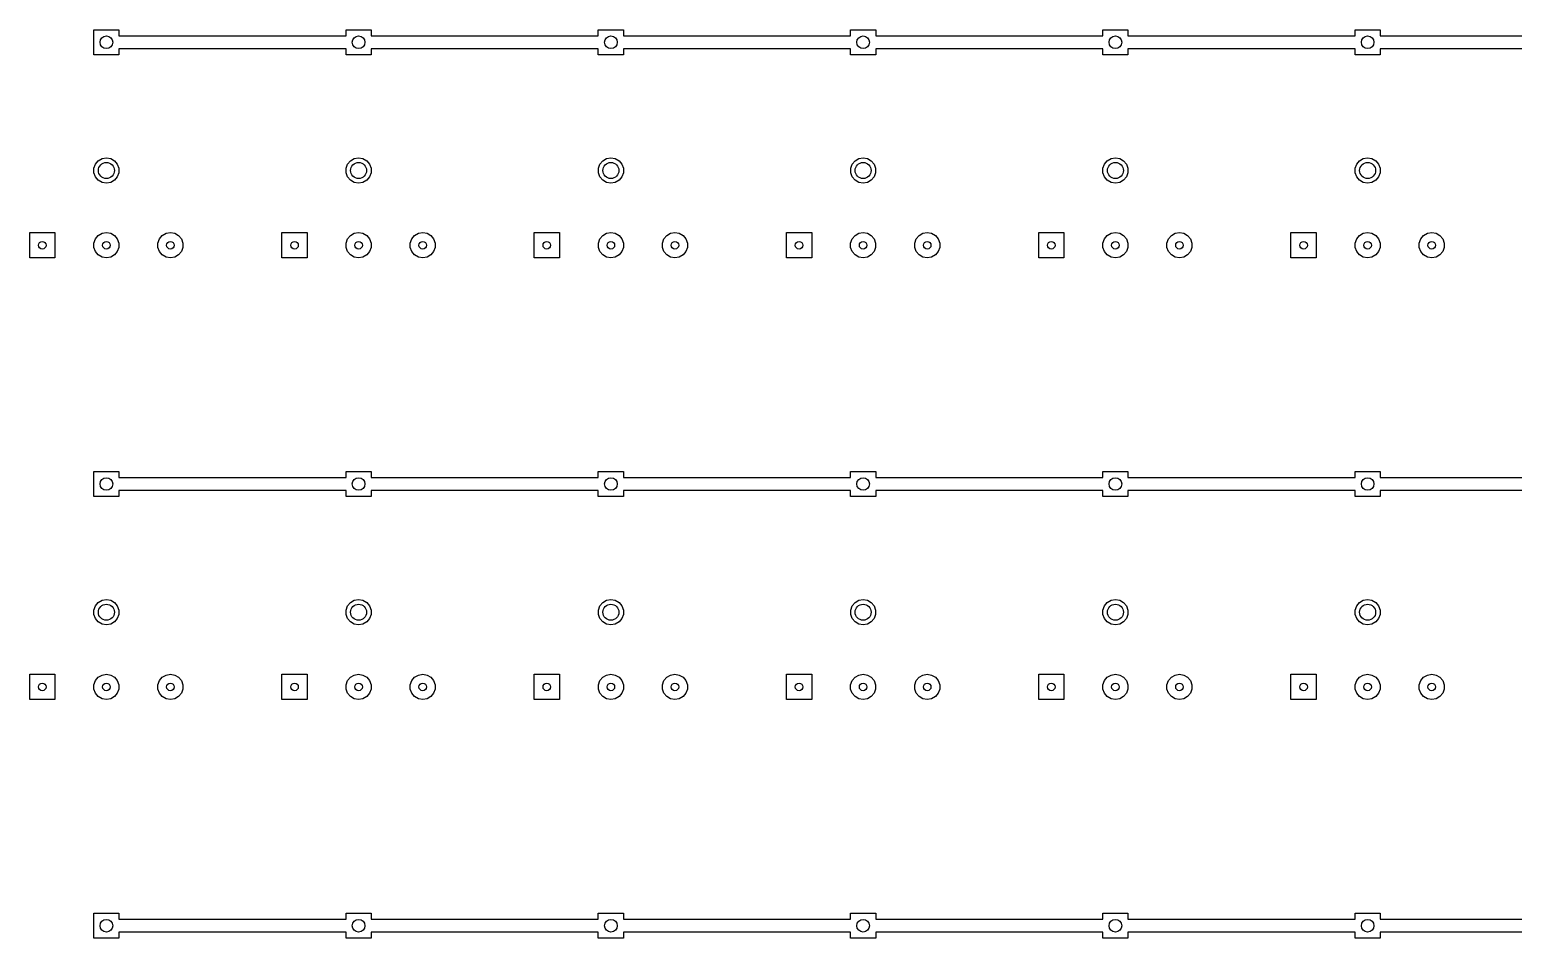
# Model space of a CAD drawing. Extents: x 183 to 424, y -367 to -69.
# Drawn here: x 183.4 to 301, y -210.9 to -138.9 of the extents above; entities that cross this region are included whole.
import ezdxf

# ---------------------------------------------------------------- set-up
doc = ezdxf.new("R2010")
doc.units = 0
doc.header["$MEASUREMENT"] = 0
doc.layers.add('BLACK', color=7, linetype='CONTINUOUS')

msp = doc.modelspace()

# ---------------------------------------------------------------- linework, layer by layer
at = {"layer": 'Black'}
for p, q in [((188.501, -140.919), (188.501, -138.921)), ((188.501, -138.921), (190.499, -138.921)), ((190.499, -138.921), (190.499, -139.412)), ((190.499, -139.412), (208.501, -139.412)), ((208.501, -139.412), (208.501, -138.921)), ((208.501, -138.921), (210.499, -138.921)), ((210.499, -138.921), (210.499, -139.412)), ((210.499, -139.412), (228.501, -139.412)), ((228.501, -139.412), (228.501, -138.921)), ((228.501, -138.921), (230.499, -138.921)), ((230.499, -138.921), (230.499, -139.412)), ((230.499, -139.412), (248.501, -139.412)), ((248.501, -139.412), (248.501, -138.921)), ((248.501, -138.921), (250.499, -138.921)), ((250.499, -138.921), (250.499, -139.412)), ((250.499, -139.412), (268.501, -139.412)), ((268.501, -139.412), (268.501, -138.921)), ((268.501, -138.921), (270.499, -138.921)), ((270.499, -138.921), (270.499, -139.412)), ((270.499, -139.412), (288.501, -139.412)), ((288.501, -139.412), (288.501, -138.921)), ((288.501, -138.921), (290.499, -138.921)), ((290.499, -138.921), (290.499, -139.412)), ((290.499, -139.412), (308.501, -139.412)), ((190.499, -140.919), (188.501, -140.919)), ((208.501, -140.428), (190.499, -140.428)), ((190.499, -140.428), (190.499, -140.919)), ((208.501, -140.919), (208.501, -140.428)), ((210.499, -140.919), (208.501, -140.919)), ((228.501, -140.428), (210.499, -140.428)), ((210.499, -140.428), (210.499, -140.919)), ((228.501, -140.919), (228.501, -140.428)), ((230.499, -140.919), (228.501, -140.919)), ((248.501, -140.428), (230.499, -140.428)), ((230.499, -140.428), (230.499, -140.919)), ((248.501, -140.919), (248.501, -140.428)), ((250.499, -140.919), (248.501, -140.919)), ((268.501, -140.428), (250.499, -140.428)), ((250.499, -140.428), (250.499, -140.919)), ((268.501, -140.919), (268.501, -140.428)), ((270.499, -140.919), (268.501, -140.919)), ((288.501, -140.428), (270.499, -140.428)), ((270.499, -140.428), (270.499, -140.919)), ((288.501, -140.919), (288.501, -140.428)), ((290.499, -140.919), (288.501, -140.919)), ((308.501, -140.428), (290.499, -140.428)), ((290.499, -140.428), (290.499, -140.919)), ((188.631, -149.578), (188.855, -149.311)), ((188.855, -149.311), (189.157, -149.137)), ((189.157, -149.137), (189.5, -149.077)), ((189.5, -149.077), (189.843, -149.137)), ((189.843, -149.137), (190.145, -149.311)), ((190.145, -149.311), (190.369, -149.578)), ((208.631, -149.578), (208.855, -149.311)), ((208.855, -149.311), (209.157, -149.137)), ((209.157, -149.137), (209.5, -149.077)), ((209.5, -149.077), (209.843, -149.137)), ((209.843, -149.137), (210.145, -149.311)), ((210.145, -149.311), (210.369, -149.578)), ((228.631, -149.578), (228.855, -149.311)), ((228.855, -149.311), (229.157, -149.137)), ((229.157, -149.137), (229.5, -149.077)), ((229.5, -149.077), (229.843, -149.137)), ((229.843, -149.137), (230.145, -149.311)), ((230.145, -149.311), (230.369, -149.578)), ((248.631, -149.578), (248.855, -149.311)), ((248.855, -149.311), (249.157, -149.137)), ((249.157, -149.137), (249.5, -149.077)), ((249.5, -149.077), (249.843, -149.137)), ((249.843, -149.137), (250.145, -149.311)), ((250.145, -149.311), (250.369, -149.578)), ((268.631, -149.578), (268.855, -149.311)), ((268.855, -149.311), (269.157, -149.137)), ((269.157, -149.137), (269.5, -149.077)), ((269.5, -149.077), (269.843, -149.137)), ((269.843, -149.137), (270.145, -149.311)), ((270.145, -149.311), (270.369, -149.578)), ((288.631, -149.578), (288.855, -149.311)), ((288.855, -149.311), (289.157, -149.137)), ((289.157, -149.137), (289.5, -149.077)), ((289.5, -149.077), (289.843, -149.137)), ((289.843, -149.137), (290.145, -149.311)), ((290.145, -149.311), (290.369, -149.578)), ((188.512, -149.906), (188.631, -149.578)), ((188.512, -150.254), (188.512, -149.906)), ((188.631, -150.582), (188.512, -150.254)), ((190.369, -149.578), (190.488, -149.906)), ((190.488, -150.254), (190.369, -150.582)), ((190.488, -149.906), (190.488, -150.254)), ((208.512, -149.906), (208.631, -149.578)), ((208.512, -150.254), (208.512, -149.906)), ((208.631, -150.582), (208.512, -150.254)), ((210.369, -149.578), (210.488, -149.906)), ((210.488, -150.254), (210.369, -150.582)), ((210.488, -149.906), (210.488, -150.254)), ((228.512, -149.906), (228.631, -149.578)), ((228.512, -150.254), (228.512, -149.906)), ((228.631, -150.582), (228.512, -150.254)), ((230.369, -149.578), (230.488, -149.906)), ((230.488, -150.254), (230.369, -150.582)), ((230.488, -149.906), (230.488, -150.254)), ((248.512, -149.906), (248.631, -149.578)), ((248.512, -150.254), (248.512, -149.906)), ((248.631, -150.582), (248.512, -150.254)), ((250.369, -149.578), (250.488, -149.906)), ((250.488, -150.254), (250.369, -150.582)), ((250.488, -149.906), (250.488, -150.254)), ((268.512, -149.906), (268.631, -149.578)), ((268.512, -150.254), (268.512, -149.906)), ((268.631, -150.582), (268.512, -150.254)), ((270.369, -149.578), (270.488, -149.906)), ((270.488, -150.254), (270.369, -150.582)), ((270.488, -149.906), (270.488, -150.254)), ((288.512, -149.906), (288.631, -149.578)), ((288.512, -150.254), (288.512, -149.906)), ((288.631, -150.582), (288.512, -150.254)), ((290.369, -149.578), (290.488, -149.906)), ((290.488, -150.254), (290.369, -150.582)), ((290.488, -149.906), (290.488, -150.254)), ((188.855, -150.849), (188.631, -150.582)), ((189.157, -151.023), (188.855, -150.849)), ((189.5, -151.083), (189.157, -151.023)), ((189.843, -151.023), (189.5, -151.083)), ((190.145, -150.849), (189.843, -151.023)), ((190.369, -150.582), (190.145, -150.849)), ((208.855, -150.849), (208.631, -150.582)), ((209.157, -151.023), (208.855, -150.849)), ((209.5, -151.083), (209.157, -151.023)), ((209.843, -151.023), (209.5, -151.083)), ((210.145, -150.849), (209.843, -151.023)), ((210.369, -150.582), (210.145, -150.849)), ((228.855, -150.849), (228.631, -150.582)), ((229.157, -151.023), (228.855, -150.849)), ((229.5, -151.083), (229.157, -151.023)), ((229.843, -151.023), (229.5, -151.083)), ((230.145, -150.849), (229.843, -151.023)), ((230.369, -150.582), (230.145, -150.849)), ((248.855, -150.849), (248.631, -150.582)), ((249.157, -151.023), (248.855, -150.849)), ((249.5, -151.083), (249.157, -151.023)), ((249.843, -151.023), (249.5, -151.083)), ((250.145, -150.849), (249.843, -151.023)), ((250.369, -150.582), (250.145, -150.849)), ((268.855, -150.849), (268.631, -150.582)), ((269.157, -151.023), (268.855, -150.849)), ((269.5, -151.083), (269.157, -151.023)), ((269.843, -151.023), (269.5, -151.083)), ((270.145, -150.849), (269.843, -151.023)), ((270.369, -150.582), (270.145, -150.849)), ((288.855, -150.849), (288.631, -150.582)), ((289.157, -151.023), (288.855, -150.849)), ((289.5, -151.083), (289.157, -151.023)), ((289.843, -151.023), (289.5, -151.083)), ((290.145, -150.849), (289.843, -151.023)), ((290.369, -150.582), (290.145, -150.849)), ((183.42, -157), (183.42, -155)), ((183.42, -155), (185.42, -155)), ((185.42, -155), (185.42, -157)), ((188.631, -155.498), (188.855, -155.231)), ((188.855, -155.231), (189.157, -155.057)), ((189.157, -155.057), (189.5, -154.996)), ((189.5, -154.996), (189.843, -155.057)), ((189.843, -155.057), (190.145, -155.231)), ((190.145, -155.231), (190.369, -155.498)), ((193.711, -155.498), (193.935, -155.231)), ((193.935, -155.231), (194.237, -155.057)), ((194.237, -155.057), (194.58, -154.996)), ((194.58, -154.996), (194.923, -155.057)), ((194.923, -155.057), (195.225, -155.231)), ((195.225, -155.231), (195.449, -155.498)), ((203.42, -157), (203.42, -155)), ((203.42, -155), (205.42, -155)), ((205.42, -155), (205.42, -157)), ((208.631, -155.498), (208.855, -155.231)), ((208.855, -155.231), (209.157, -155.057)), ((209.157, -155.057), (209.5, -154.996)), ((209.5, -154.996), (209.843, -155.057)), ((209.843, -155.057), (210.145, -155.231)), ((210.145, -155.231), (210.369, -155.498)), ((213.711, -155.498), (213.935, -155.231)), ((213.935, -155.231), (214.237, -155.057)), ((214.237, -155.057), (214.58, -154.996)), ((214.58, -154.996), (214.923, -155.057)), ((214.923, -155.057), (215.225, -155.231)), ((215.225, -155.231), (215.449, -155.498)), ((223.42, -157), (223.42, -155)), ((223.42, -155), (225.42, -155)), ((225.42, -155), (225.42, -157)), ((228.631, -155.498), (228.855, -155.231)), ((228.855, -155.231), (229.157, -155.057)), ((229.157, -155.057), (229.5, -154.996)), ((229.5, -154.996), (229.843, -155.057)), ((229.843, -155.057), (230.145, -155.231)), ((230.145, -155.231), (230.369, -155.498)), ((233.711, -155.498), (233.935, -155.231)), ((233.935, -155.231), (234.237, -155.057)), ((234.237, -155.057), (234.58, -154.996)), ((234.58, -154.996), (234.923, -155.057)), ((234.923, -155.057), (235.225, -155.231)), ((235.225, -155.231), (235.449, -155.498)), ((243.42, -157), (243.42, -155)), ((243.42, -155), (245.42, -155)), ((245.42, -155), (245.42, -157)), ((248.631, -155.498), (248.855, -155.231)), ((248.855, -155.231), (249.157, -155.057)), ((249.157, -155.057), (249.5, -154.996)), ((249.5, -154.996), (249.843, -155.057)), ((249.843, -155.057), (250.145, -155.231)), ((250.145, -155.231), (250.369, -155.498)), ((253.711, -155.498), (253.935, -155.231)), ((253.935, -155.231), (254.237, -155.057)), ((254.237, -155.057), (254.58, -154.996)), ((254.58, -154.996), (254.923, -155.057)), ((254.923, -155.057), (255.225, -155.231)), ((255.225, -155.231), (255.449, -155.498)), ((263.42, -157), (263.42, -155)), ((263.42, -155), (265.42, -155)), ((265.42, -155), (265.42, -157)), ((268.631, -155.498), (268.855, -155.231)), ((268.855, -155.231), (269.157, -155.057)), ((269.157, -155.057), (269.5, -154.996)), ((269.5, -154.996), (269.843, -155.057)), ((269.843, -155.057), (270.145, -155.231)), ((270.145, -155.231), (270.369, -155.498)), ((273.711, -155.498), (273.935, -155.231)), ((273.935, -155.231), (274.237, -155.057)), ((274.237, -155.057), (274.58, -154.996)), ((274.58, -154.996), (274.923, -155.057)), ((274.923, -155.057), (275.225, -155.231)), ((275.225, -155.231), (275.449, -155.498)), ((283.42, -157), (283.42, -155)), ((283.42, -155), (285.42, -155)), ((285.42, -155), (285.42, -157)), ((288.631, -155.498), (288.855, -155.231)), ((288.855, -155.231), (289.157, -155.057)), ((289.157, -155.057), (289.5, -154.996)), ((289.5, -154.996), (289.843, -155.057)), ((289.843, -155.057), (290.145, -155.231)), ((290.145, -155.231), (290.369, -155.498)), ((293.711, -155.498), (293.935, -155.231)), ((293.935, -155.231), (294.237, -155.057)), ((294.237, -155.057), (294.58, -154.996)), ((294.58, -154.996), (294.923, -155.057)), ((294.923, -155.057), (295.225, -155.231)), ((295.225, -155.231), (295.449, -155.498)), ((188.511, -155.826), (188.631, -155.498)), ((188.511, -156.174), (188.511, -155.826)), ((188.631, -156.502), (188.511, -156.174)), ((190.369, -155.498), (190.489, -155.826)), ((190.489, -156.174), (190.369, -156.502)), ((190.489, -155.826), (190.489, -156.174)), ((193.591, -155.826), (193.711, -155.498)), ((193.591, -156.174), (193.591, -155.826)), ((193.711, -156.502), (193.591, -156.174)), ((195.449, -155.498), (195.569, -155.826)), ((195.569, -156.174), (195.449, -156.502)), ((195.569, -155.826), (195.569, -156.174)), ((208.511, -155.826), (208.631, -155.498)), ((208.511, -156.174), (208.511, -155.826)), ((208.631, -156.502), (208.511, -156.174)), ((210.369, -155.498), (210.489, -155.826)), ((210.489, -156.174), (210.369, -156.502)), ((210.489, -155.826), (210.489, -156.174)), ((213.591, -155.826), (213.711, -155.498)), ((213.591, -156.174), (213.591, -155.826)), ((213.711, -156.502), (213.591, -156.174)), ((215.449, -155.498), (215.569, -155.826)), ((215.569, -156.174), (215.449, -156.502)), ((215.569, -155.826), (215.569, -156.174)), ((228.511, -155.826), (228.631, -155.498)), ((228.511, -156.174), (228.511, -155.826)), ((228.631, -156.502), (228.511, -156.174)), ((230.369, -155.498), (230.489, -155.826)), ((230.489, -156.174), (230.369, -156.502)), ((230.489, -155.826), (230.489, -156.174)), ((233.591, -155.826), (233.711, -155.498)), ((233.591, -156.174), (233.591, -155.826)), ((233.711, -156.502), (233.591, -156.174)), ((235.449, -155.498), (235.569, -155.826)), ((235.569, -156.174), (235.449, -156.502)), ((235.569, -155.826), (235.569, -156.174)), ((248.511, -155.826), (248.631, -155.498)), ((248.511, -156.174), (248.511, -155.826)), ((248.631, -156.502), (248.511, -156.174)), ((250.369, -155.498), (250.489, -155.826)), ((250.489, -156.174), (250.369, -156.502)), ((250.489, -155.826), (250.489, -156.174)), ((253.591, -155.826), (253.711, -155.498)), ((253.591, -156.174), (253.591, -155.826)), ((253.711, -156.502), (253.591, -156.174)), ((255.449, -155.498), (255.569, -155.826)), ((255.569, -156.174), (255.449, -156.502)), ((255.569, -155.826), (255.569, -156.174)), ((268.511, -155.826), (268.631, -155.498)), ((268.511, -156.174), (268.511, -155.826)), ((268.631, -156.502), (268.511, -156.174)), ((270.369, -155.498), (270.489, -155.826)), ((270.489, -156.174), (270.369, -156.502)), ((270.489, -155.826), (270.489, -156.174)), ((273.591, -155.826), (273.711, -155.498)), ((273.591, -156.174), (273.591, -155.826)), ((273.711, -156.502), (273.591, -156.174)), ((275.449, -155.498), (275.569, -155.826)), ((275.569, -156.174), (275.449, -156.502)), ((275.569, -155.826), (275.569, -156.174)), ((288.511, -155.826), (288.631, -155.498)), ((288.511, -156.174), (288.511, -155.826)), ((288.631, -156.502), (288.511, -156.174)), ((290.369, -155.498), (290.489, -155.826)), ((290.489, -156.174), (290.369, -156.502)), ((290.489, -155.826), (290.489, -156.174)), ((293.591, -155.826), (293.711, -155.498)), ((293.591, -156.174), (293.591, -155.826)), ((293.711, -156.502), (293.591, -156.174)), ((295.449, -155.498), (295.569, -155.826)), ((295.569, -156.174), (295.449, -156.502)), ((295.569, -155.826), (295.569, -156.174)), ((185.42, -157), (183.42, -157)), ((188.855, -156.769), (188.631, -156.502)), ((189.157, -156.943), (188.855, -156.769)), ((189.5, -157.004), (189.157, -156.943)), ((189.843, -156.943), (189.5, -157.004)), ((190.145, -156.769), (189.843, -156.943)), ((190.369, -156.502), (190.145, -156.769)), ((193.935, -156.769), (193.711, -156.502)), ((194.237, -156.943), (193.935, -156.769)), ((194.58, -157.004), (194.237, -156.943)), ((194.923, -156.943), (194.58, -157.004)), ((195.225, -156.769), (194.923, -156.943)), ((195.449, -156.502), (195.225, -156.769)), ((205.42, -157), (203.42, -157)), ((208.855, -156.769), (208.631, -156.502)), ((209.157, -156.943), (208.855, -156.769)), ((209.5, -157.004), (209.157, -156.943)), ((209.843, -156.943), (209.5, -157.004)), ((210.145, -156.769), (209.843, -156.943)), ((210.369, -156.502), (210.145, -156.769)), ((213.935, -156.769), (213.711, -156.502)), ((214.237, -156.943), (213.935, -156.769)), ((214.58, -157.004), (214.237, -156.943)), ((214.923, -156.943), (214.58, -157.004)), ((215.225, -156.769), (214.923, -156.943)), ((215.449, -156.502), (215.225, -156.769)), ((225.42, -157), (223.42, -157)), ((228.855, -156.769), (228.631, -156.502)), ((229.157, -156.943), (228.855, -156.769)), ((229.5, -157.004), (229.157, -156.943)), ((229.843, -156.943), (229.5, -157.004)), ((230.145, -156.769), (229.843, -156.943)), ((230.369, -156.502), (230.145, -156.769)), ((233.935, -156.769), (233.711, -156.502)), ((234.237, -156.943), (233.935, -156.769)), ((234.58, -157.004), (234.237, -156.943)), ((234.923, -156.943), (234.58, -157.004)), ((235.225, -156.769), (234.923, -156.943)), ((235.449, -156.502), (235.225, -156.769)), ((245.42, -157), (243.42, -157)), ((248.855, -156.769), (248.631, -156.502)), ((249.157, -156.943), (248.855, -156.769)), ((249.5, -157.004), (249.157, -156.943)), ((249.843, -156.943), (249.5, -157.004)), ((250.145, -156.769), (249.843, -156.943)), ((250.369, -156.502), (250.145, -156.769)), ((253.935, -156.769), (253.711, -156.502)), ((254.237, -156.943), (253.935, -156.769)), ((254.58, -157.004), (254.237, -156.943)), ((254.923, -156.943), (254.58, -157.004)), ((255.225, -156.769), (254.923, -156.943)), ((255.449, -156.502), (255.225, -156.769)), ((265.42, -157), (263.42, -157)), ((268.855, -156.769), (268.631, -156.502)), ((269.157, -156.943), (268.855, -156.769)), ((269.5, -157.004), (269.157, -156.943)), ((269.843, -156.943), (269.5, -157.004)), ((270.145, -156.769), (269.843, -156.943)), ((270.369, -156.502), (270.145, -156.769)), ((273.935, -156.769), (273.711, -156.502)), ((274.237, -156.943), (273.935, -156.769)), ((274.58, -157.004), (274.237, -156.943)), ((274.923, -156.943), (274.58, -157.004)), ((275.225, -156.769), (274.923, -156.943)), ((275.449, -156.502), (275.225, -156.769)), ((285.42, -157), (283.42, -157)), ((288.855, -156.769), (288.631, -156.502)), ((289.157, -156.943), (288.855, -156.769)), ((289.5, -157.004), (289.157, -156.943)), ((289.843, -156.943), (289.5, -157.004)), ((290.145, -156.769), (289.843, -156.943)), ((290.369, -156.502), (290.145, -156.769)), ((293.935, -156.769), (293.711, -156.502)), ((294.237, -156.943), (293.935, -156.769)), ((294.58, -157.004), (294.237, -156.943)), ((294.923, -156.943), (294.58, -157.004)), ((295.225, -156.769), (294.923, -156.943)), ((295.449, -156.502), (295.225, -156.769)), ((188.501, -175.919), (188.501, -173.921)), ((188.501, -173.921), (190.499, -173.921)), ((190.499, -173.921), (190.499, -174.412)), ((208.501, -174.412), (208.501, -173.921)), ((208.501, -173.921), (210.499, -173.921)), ((210.499, -173.921), (210.499, -174.412)), ((228.501, -174.412), (228.501, -173.921)), ((228.501, -173.921), (230.499, -173.921)), ((230.499, -173.921), (230.499, -174.412)), ((248.501, -174.412), (248.501, -173.921)), ((248.501, -173.921), (250.499, -173.921)), ((250.499, -173.921), (250.499, -174.412)), ((268.501, -174.412), (268.501, -173.921)), ((268.501, -173.921), (270.499, -173.921)), ((270.499, -173.921), (270.499, -174.412)), ((288.501, -174.412), (288.501, -173.921)), ((288.501, -173.921), (290.499, -173.921)), ((290.499, -173.921), (290.499, -174.412)), ((190.499, -174.412), (208.501, -174.412)), ((210.499, -174.412), (228.501, -174.412)), ((230.499, -174.412), (248.501, -174.412)), ((250.499, -174.412), (268.501, -174.412)), ((270.499, -174.412), (288.501, -174.412)), ((290.499, -174.412), (308.501, -174.412)), ((190.499, -175.919), (188.501, -175.919)), ((208.501, -175.428), (190.499, -175.428)), ((190.499, -175.428), (190.499, -175.919)), ((208.501, -175.919), (208.501, -175.428)), ((210.499, -175.919), (208.501, -175.919)), ((228.501, -175.428), (210.499, -175.428)), ((210.499, -175.428), (210.499, -175.919)), ((228.501, -175.919), (228.501, -175.428)), ((230.499, -175.919), (228.501, -175.919)), ((248.501, -175.428), (230.499, -175.428)), ((230.499, -175.428), (230.499, -175.919)), ((248.501, -175.919), (248.501, -175.428)), ((250.499, -175.919), (248.501, -175.919)), ((268.501, -175.428), (250.499, -175.428)), ((250.499, -175.428), (250.499, -175.919)), ((268.501, -175.919), (268.501, -175.428)), ((270.499, -175.919), (268.501, -175.919)), ((288.501, -175.428), (270.499, -175.428)), ((270.499, -175.428), (270.499, -175.919)), ((288.501, -175.919), (288.501, -175.428)), ((290.499, -175.919), (288.501, -175.919)), ((308.501, -175.428), (290.499, -175.428)), ((290.499, -175.428), (290.499, -175.919)), ((188.512, -184.906), (188.631, -184.578)), ((188.631, -184.578), (188.855, -184.311)), ((188.855, -184.311), (189.157, -184.137)), ((189.157, -184.137), (189.5, -184.077)), ((189.5, -184.077), (189.843, -184.137)), ((189.843, -184.137), (190.145, -184.311)), ((190.145, -184.311), (190.369, -184.578)), ((190.369, -184.578), (190.488, -184.906)), ((208.512, -184.906), (208.631, -184.578)), ((208.631, -184.578), (208.855, -184.311)), ((208.855, -184.311), (209.157, -184.137)), ((209.157, -184.137), (209.5, -184.077)), ((209.5, -184.077), (209.843, -184.137)), ((209.843, -184.137), (210.145, -184.311)), ((210.145, -184.311), (210.369, -184.578)), ((210.369, -184.578), (210.488, -184.906)), ((228.512, -184.906), (228.631, -184.578)), ((228.631, -184.578), (228.855, -184.311)), ((228.855, -184.311), (229.157, -184.137)), ((229.157, -184.137), (229.5, -184.077)), ((229.5, -184.077), (229.843, -184.137)), ((229.843, -184.137), (230.145, -184.311)), ((230.145, -184.311), (230.369, -184.578)), ((230.369, -184.578), (230.488, -184.906)), ((248.512, -184.906), (248.631, -184.578)), ((248.631, -184.578), (248.855, -184.311)), ((248.855, -184.311), (249.157, -184.137)), ((249.157, -184.137), (249.5, -184.077)), ((249.5, -184.077), (249.843, -184.137)), ((249.843, -184.137), (250.145, -184.311)), ((250.145, -184.311), (250.369, -184.578)), ((250.369, -184.578), (250.488, -184.906)), ((268.512, -184.906), (268.631, -184.578)), ((268.631, -184.578), (268.855, -184.311)), ((268.855, -184.311), (269.157, -184.137)), ((269.157, -184.137), (269.5, -184.077)), ((269.5, -184.077), (269.843, -184.137)), ((269.843, -184.137), (270.145, -184.311)), ((270.145, -184.311), (270.369, -184.578)), ((270.369, -184.578), (270.488, -184.906)), ((288.512, -184.906), (288.631, -184.578)), ((288.631, -184.578), (288.855, -184.311)), ((288.855, -184.311), (289.157, -184.137)), ((289.157, -184.137), (289.5, -184.077)), ((289.5, -184.077), (289.843, -184.137)), ((289.843, -184.137), (290.145, -184.311)), ((290.145, -184.311), (290.369, -184.578)), ((290.369, -184.578), (290.488, -184.906)), ((188.512, -185.254), (188.512, -184.906)), ((188.631, -185.582), (188.512, -185.254)), ((188.855, -185.849), (188.631, -185.582)), ((189.157, -186.023), (188.855, -185.849)), ((190.145, -185.849), (189.843, -186.023)), ((190.369, -185.582), (190.145, -185.849)), ((190.488, -185.254), (190.369, -185.582)), ((190.488, -184.906), (190.488, -185.254)), ((208.512, -185.254), (208.512, -184.906)), ((208.631, -185.582), (208.512, -185.254)), ((208.855, -185.849), (208.631, -185.582)), ((209.157, -186.023), (208.855, -185.849)), ((210.145, -185.849), (209.843, -186.023)), ((210.369, -185.582), (210.145, -185.849)), ((210.488, -185.254), (210.369, -185.582)), ((210.488, -184.906), (210.488, -185.254)), ((228.512, -185.254), (228.512, -184.906)), ((228.631, -185.582), (228.512, -185.254)), ((228.855, -185.849), (228.631, -185.582)), ((229.157, -186.023), (228.855, -185.849)), ((230.145, -185.849), (229.843, -186.023)), ((230.369, -185.582), (230.145, -185.849)), ((230.488, -185.254), (230.369, -185.582)), ((230.488, -184.906), (230.488, -185.254)), ((248.512, -185.254), (248.512, -184.906)), ((248.631, -185.582), (248.512, -185.254)), ((248.855, -185.849), (248.631, -185.582)), ((249.157, -186.023), (248.855, -185.849)), ((250.145, -185.849), (249.843, -186.023)), ((250.369, -185.582), (250.145, -185.849)), ((250.488, -185.254), (250.369, -185.582)), ((250.488, -184.906), (250.488, -185.254)), ((268.512, -185.254), (268.512, -184.906)), ((268.631, -185.582), (268.512, -185.254)), ((268.855, -185.849), (268.631, -185.582)), ((269.157, -186.023), (268.855, -185.849)), ((270.145, -185.849), (269.843, -186.023)), ((270.369, -185.582), (270.145, -185.849)), ((270.488, -185.254), (270.369, -185.582)), ((270.488, -184.906), (270.488, -185.254)), ((288.512, -185.254), (288.512, -184.906)), ((288.631, -185.582), (288.512, -185.254)), ((288.855, -185.849), (288.631, -185.582)), ((289.157, -186.023), (288.855, -185.849)), ((290.145, -185.849), (289.843, -186.023)), ((290.369, -185.582), (290.145, -185.849)), ((290.488, -185.254), (290.369, -185.582)), ((290.488, -184.906), (290.488, -185.254)), ((189.5, -186.083), (189.157, -186.023)), ((189.843, -186.023), (189.5, -186.083)), ((209.5, -186.083), (209.157, -186.023)), ((209.843, -186.023), (209.5, -186.083)), ((229.5, -186.083), (229.157, -186.023)), ((229.843, -186.023), (229.5, -186.083)), ((249.5, -186.083), (249.157, -186.023)), ((249.843, -186.023), (249.5, -186.083)), ((269.5, -186.083), (269.157, -186.023)), ((269.843, -186.023), (269.5, -186.083)), ((289.5, -186.083), (289.157, -186.023)), ((289.843, -186.023), (289.5, -186.083)), ((183.42, -192), (183.42, -190)), ((183.42, -190), (185.42, -190)), ((185.42, -190), (185.42, -192)), ((188.511, -190.826), (188.631, -190.498)), ((188.631, -190.498), (188.855, -190.231)), ((188.855, -190.231), (189.157, -190.057)), ((189.157, -190.057), (189.5, -189.996)), ((189.5, -189.996), (189.843, -190.057)), ((189.843, -190.057), (190.145, -190.231)), ((190.145, -190.231), (190.369, -190.498)), ((190.369, -190.498), (190.489, -190.826)), ((193.591, -190.826), (193.711, -190.498)), ((193.711, -190.498), (193.935, -190.231)), ((193.935, -190.231), (194.237, -190.057)), ((194.237, -190.057), (194.58, -189.996)), ((194.58, -189.996), (194.923, -190.057)), ((194.923, -190.057), (195.225, -190.231)), ((195.225, -190.231), (195.449, -190.498)), ((195.449, -190.498), (195.569, -190.826)), ((203.42, -192), (203.42, -190)), ((203.42, -190), (205.42, -190)), ((205.42, -190), (205.42, -192)), ((208.511, -190.826), (208.631, -190.498)), ((208.631, -190.498), (208.855, -190.231)), ((208.855, -190.231), (209.157, -190.057)), ((209.157, -190.057), (209.5, -189.996)), ((209.5, -189.996), (209.843, -190.057)), ((209.843, -190.057), (210.145, -190.231)), ((210.145, -190.231), (210.369, -190.498)), ((210.369, -190.498), (210.489, -190.826)), ((213.591, -190.826), (213.711, -190.498)), ((213.711, -190.498), (213.935, -190.231)), ((213.935, -190.231), (214.237, -190.057)), ((214.237, -190.057), (214.58, -189.996)), ((214.58, -189.996), (214.923, -190.057)), ((214.923, -190.057), (215.225, -190.231)), ((215.225, -190.231), (215.449, -190.498)), ((215.449, -190.498), (215.569, -190.826)), ((223.42, -192), (223.42, -190)), ((223.42, -190), (225.42, -190)), ((225.42, -190), (225.42, -192)), ((228.511, -190.826), (228.631, -190.498)), ((228.631, -190.498), (228.855, -190.231)), ((228.855, -190.231), (229.157, -190.057)), ((229.157, -190.057), (229.5, -189.996)), ((229.5, -189.996), (229.843, -190.057)), ((229.843, -190.057), (230.145, -190.231)), ((230.145, -190.231), (230.369, -190.498)), ((230.369, -190.498), (230.489, -190.826)), ((233.591, -190.826), (233.711, -190.498)), ((233.711, -190.498), (233.935, -190.231)), ((233.935, -190.231), (234.237, -190.057)), ((234.237, -190.057), (234.58, -189.996)), ((234.58, -189.996), (234.923, -190.057)), ((234.923, -190.057), (235.225, -190.231)), ((235.225, -190.231), (235.449, -190.498)), ((235.449, -190.498), (235.569, -190.826)), ((243.42, -192), (243.42, -190)), ((243.42, -190), (245.42, -190)), ((245.42, -190), (245.42, -192)), ((248.511, -190.826), (248.631, -190.498)), ((248.631, -190.498), (248.855, -190.231)), ((248.855, -190.231), (249.157, -190.057)), ((249.157, -190.057), (249.5, -189.996)), ((249.5, -189.996), (249.843, -190.057)), ((249.843, -190.057), (250.145, -190.231)), ((250.145, -190.231), (250.369, -190.498)), ((250.369, -190.498), (250.489, -190.826)), ((253.591, -190.826), (253.711, -190.498)), ((253.711, -190.498), (253.935, -190.231)), ((253.935, -190.231), (254.237, -190.057)), ((254.237, -190.057), (254.58, -189.996)), ((254.58, -189.996), (254.923, -190.057)), ((254.923, -190.057), (255.225, -190.231)), ((255.225, -190.231), (255.449, -190.498)), ((255.449, -190.498), (255.569, -190.826)), ((263.42, -192), (263.42, -190)), ((263.42, -190), (265.42, -190)), ((265.42, -190), (265.42, -192)), ((268.511, -190.826), (268.631, -190.498)), ((268.631, -190.498), (268.855, -190.231)), ((268.855, -190.231), (269.157, -190.057)), ((269.157, -190.057), (269.5, -189.996)), ((269.5, -189.996), (269.843, -190.057)), ((269.843, -190.057), (270.145, -190.231)), ((270.145, -190.231), (270.369, -190.498)), ((270.369, -190.498), (270.489, -190.826)), ((273.591, -190.826), (273.711, -190.498)), ((273.711, -190.498), (273.935, -190.231)), ((273.935, -190.231), (274.237, -190.057)), ((274.237, -190.057), (274.58, -189.996)), ((274.58, -189.996), (274.923, -190.057)), ((274.923, -190.057), (275.225, -190.231)), ((275.225, -190.231), (275.449, -190.498)), ((275.449, -190.498), (275.569, -190.826)), ((283.42, -192), (283.42, -190)), ((283.42, -190), (285.42, -190)), ((285.42, -190), (285.42, -192)), ((288.511, -190.826), (288.631, -190.498)), ((288.631, -190.498), (288.855, -190.231)), ((288.855, -190.231), (289.157, -190.057)), ((289.157, -190.057), (289.5, -189.996)), ((289.5, -189.996), (289.843, -190.057)), ((289.843, -190.057), (290.145, -190.231)), ((290.145, -190.231), (290.369, -190.498)), ((290.369, -190.498), (290.489, -190.826)), ((293.591, -190.826), (293.711, -190.498)), ((293.711, -190.498), (293.935, -190.231)), ((293.935, -190.231), (294.237, -190.057)), ((294.237, -190.057), (294.58, -189.996)), ((294.58, -189.996), (294.923, -190.057)), ((294.923, -190.057), (295.225, -190.231)), ((295.225, -190.231), (295.449, -190.498)), ((295.449, -190.498), (295.569, -190.826)), ((188.511, -191.174), (188.511, -190.826)), ((188.631, -191.502), (188.511, -191.174)), ((188.855, -191.769), (188.631, -191.502)), ((190.369, -191.502), (190.145, -191.769)), ((190.489, -191.174), (190.369, -191.502)), ((190.489, -190.826), (190.489, -191.174)), ((193.591, -191.174), (193.591, -190.826)), ((193.711, -191.502), (193.591, -191.174)), ((193.935, -191.769), (193.711, -191.502)), ((195.449, -191.502), (195.225, -191.769)), ((195.569, -191.174), (195.449, -191.502)), ((195.569, -190.826), (195.569, -191.174)), ((208.511, -191.174), (208.511, -190.826)), ((208.631, -191.502), (208.511, -191.174)), ((208.855, -191.769), (208.631, -191.502)), ((210.369, -191.502), (210.145, -191.769)), ((210.489, -191.174), (210.369, -191.502)), ((210.489, -190.826), (210.489, -191.174)), ((213.591, -191.174), (213.591, -190.826)), ((213.711, -191.502), (213.591, -191.174)), ((213.935, -191.769), (213.711, -191.502)), ((215.449, -191.502), (215.225, -191.769)), ((215.569, -191.174), (215.449, -191.502)), ((215.569, -190.826), (215.569, -191.174)), ((228.511, -191.174), (228.511, -190.826)), ((228.631, -191.502), (228.511, -191.174)), ((228.855, -191.769), (228.631, -191.502)), ((230.369, -191.502), (230.145, -191.769)), ((230.489, -191.174), (230.369, -191.502)), ((230.489, -190.826), (230.489, -191.174)), ((233.591, -191.174), (233.591, -190.826)), ((233.711, -191.502), (233.591, -191.174)), ((233.935, -191.769), (233.711, -191.502)), ((235.449, -191.502), (235.225, -191.769)), ((235.569, -191.174), (235.449, -191.502)), ((235.569, -190.826), (235.569, -191.174)), ((248.511, -191.174), (248.511, -190.826)), ((248.631, -191.502), (248.511, -191.174)), ((248.855, -191.769), (248.631, -191.502)), ((250.369, -191.502), (250.145, -191.769)), ((250.489, -191.174), (250.369, -191.502)), ((250.489, -190.826), (250.489, -191.174)), ((253.591, -191.174), (253.591, -190.826)), ((253.711, -191.502), (253.591, -191.174)), ((253.935, -191.769), (253.711, -191.502)), ((255.449, -191.502), (255.225, -191.769)), ((255.569, -191.174), (255.449, -191.502)), ((255.569, -190.826), (255.569, -191.174)), ((268.511, -191.174), (268.511, -190.826)), ((268.631, -191.502), (268.511, -191.174)), ((268.855, -191.769), (268.631, -191.502)), ((270.369, -191.502), (270.145, -191.769)), ((270.489, -191.174), (270.369, -191.502)), ((270.489, -190.826), (270.489, -191.174)), ((273.591, -191.174), (273.591, -190.826)), ((273.711, -191.502), (273.591, -191.174)), ((273.935, -191.769), (273.711, -191.502)), ((275.449, -191.502), (275.225, -191.769)), ((275.569, -191.174), (275.449, -191.502)), ((275.569, -190.826), (275.569, -191.174)), ((288.511, -191.174), (288.511, -190.826)), ((288.631, -191.502), (288.511, -191.174)), ((288.855, -191.769), (288.631, -191.502)), ((290.369, -191.502), (290.145, -191.769)), ((290.489, -191.174), (290.369, -191.502)), ((290.489, -190.826), (290.489, -191.174)), ((293.591, -191.174), (293.591, -190.826)), ((293.711, -191.502), (293.591, -191.174)), ((293.935, -191.769), (293.711, -191.502)), ((295.449, -191.502), (295.225, -191.769)), ((295.569, -191.174), (295.449, -191.502)), ((295.569, -190.826), (295.569, -191.174)), ((185.42, -192), (183.42, -192)), ((189.157, -191.943), (188.855, -191.769)), ((189.5, -192.004), (189.157, -191.943)), ((189.843, -191.943), (189.5, -192.004)), ((190.145, -191.769), (189.843, -191.943)), ((194.237, -191.943), (193.935, -191.769)), ((194.58, -192.004), (194.237, -191.943)), ((194.923, -191.943), (194.58, -192.004)), ((195.225, -191.769), (194.923, -191.943)), ((205.42, -192), (203.42, -192)), ((209.157, -191.943), (208.855, -191.769)), ((209.5, -192.004), (209.157, -191.943)), ((209.843, -191.943), (209.5, -192.004)), ((210.145, -191.769), (209.843, -191.943)), ((214.237, -191.943), (213.935, -191.769)), ((214.58, -192.004), (214.237, -191.943)), ((214.923, -191.943), (214.58, -192.004)), ((215.225, -191.769), (214.923, -191.943)), ((225.42, -192), (223.42, -192)), ((229.157, -191.943), (228.855, -191.769)), ((229.5, -192.004), (229.157, -191.943)), ((229.843, -191.943), (229.5, -192.004)), ((230.145, -191.769), (229.843, -191.943)), ((234.237, -191.943), (233.935, -191.769)), ((234.58, -192.004), (234.237, -191.943)), ((234.923, -191.943), (234.58, -192.004)), ((235.225, -191.769), (234.923, -191.943)), ((245.42, -192), (243.42, -192)), ((249.157, -191.943), (248.855, -191.769)), ((249.5, -192.004), (249.157, -191.943)), ((249.843, -191.943), (249.5, -192.004)), ((250.145, -191.769), (249.843, -191.943)), ((254.237, -191.943), (253.935, -191.769)), ((254.58, -192.004), (254.237, -191.943)), ((254.923, -191.943), (254.58, -192.004)), ((255.225, -191.769), (254.923, -191.943)), ((265.42, -192), (263.42, -192)), ((269.157, -191.943), (268.855, -191.769)), ((269.5, -192.004), (269.157, -191.943)), ((269.843, -191.943), (269.5, -192.004)), ((270.145, -191.769), (269.843, -191.943)), ((274.237, -191.943), (273.935, -191.769)), ((274.58, -192.004), (274.237, -191.943)), ((274.923, -191.943), (274.58, -192.004)), ((275.225, -191.769), (274.923, -191.943)), ((285.42, -192), (283.42, -192)), ((289.157, -191.943), (288.855, -191.769)), ((289.5, -192.004), (289.157, -191.943)), ((289.843, -191.943), (289.5, -192.004)), ((290.145, -191.769), (289.843, -191.943)), ((294.237, -191.943), (293.935, -191.769)), ((294.58, -192.004), (294.237, -191.943)), ((294.923, -191.943), (294.58, -192.004)), ((295.225, -191.769), (294.923, -191.943)), ((188.501, -210.919), (188.501, -208.921)), ((188.501, -208.921), (190.499, -208.921)), ((190.499, -208.921), (190.499, -209.412)), ((208.501, -209.412), (208.501, -208.921)), ((208.501, -208.921), (210.499, -208.921)), ((210.499, -208.921), (210.499, -209.412)), ((228.501, -209.412), (228.501, -208.921)), ((228.501, -208.921), (230.499, -208.921)), ((230.499, -208.921), (230.499, -209.412)), ((248.501, -209.412), (248.501, -208.921)), ((248.501, -208.921), (250.499, -208.921)), ((250.499, -208.921), (250.499, -209.412)), ((268.501, -209.412), (268.501, -208.921)), ((268.501, -208.921), (270.499, -208.921)), ((270.499, -208.921), (270.499, -209.412)), ((288.501, -209.412), (288.501, -208.921)), ((288.501, -208.921), (290.499, -208.921)), ((290.499, -208.921), (290.499, -209.412)), ((190.499, -209.412), (208.501, -209.412)), ((208.501, -210.428), (190.499, -210.428)), ((190.499, -210.428), (190.499, -210.919)), ((208.501, -210.919), (208.501, -210.428)), ((210.499, -209.412), (228.501, -209.412)), ((228.501, -210.428), (210.499, -210.428)), ((210.499, -210.428), (210.499, -210.919)), ((228.501, -210.919), (228.501, -210.428)), ((230.499, -209.412), (248.501, -209.412)), ((248.501, -210.428), (230.499, -210.428)), ((230.499, -210.428), (230.499, -210.919)), ((248.501, -210.919), (248.501, -210.428)), ((250.499, -209.412), (268.501, -209.412)), ((268.501, -210.428), (250.499, -210.428)), ((250.499, -210.428), (250.499, -210.919)), ((268.501, -210.919), (268.501, -210.428)), ((270.499, -209.412), (288.501, -209.412)), ((288.501, -210.428), (270.499, -210.428)), ((270.499, -210.428), (270.499, -210.919)), ((288.501, -210.919), (288.501, -210.428)), ((290.499, -209.412), (308.501, -209.412)), ((308.501, -210.428), (290.499, -210.428)), ((290.499, -210.428), (290.499, -210.919)), ((190.499, -210.919), (188.501, -210.919)), ((210.499, -210.919), (208.501, -210.919)), ((230.499, -210.919), (228.501, -210.919)), ((250.499, -210.919), (248.501, -210.919)), ((270.499, -210.919), (268.501, -210.919)), ((290.499, -210.919), (288.501, -210.919))]:
    msp.add_line(p, q, dxfattribs=at)
for centre, radius in [((189.5, -139.92), 0.5004), ((209.5, -139.92), 0.5004), ((229.5, -139.92), 0.5004), ((249.5, -139.92), 0.5004), ((269.5, -139.92), 0.5004), ((289.5, -139.92), 0.5004), ((189.5, -150.08), 0.635), ((209.5, -150.08), 0.635), ((229.5, -150.08), 0.635), ((249.5, -150.08), 0.635), ((269.5, -150.08), 0.635), ((289.5, -150.08), 0.635), ((184.42, -156), 0.3), ((189.5, -156), 0.3), ((194.58, -156), 0.3), ((204.42, -156), 0.3), ((209.5, -156), 0.3), ((214.58, -156), 0.3), ((224.42, -156), 0.3), ((229.5, -156), 0.3), ((234.58, -156), 0.3), ((244.42, -156), 0.3), ((249.5, -156), 0.3), ((254.58, -156), 0.3), ((264.42, -156), 0.3), ((269.5, -156), 0.3), ((274.58, -156), 0.3), ((284.42, -156), 0.3), ((289.5, -156), 0.3), ((294.58, -156), 0.3), ((189.5, -174.92), 0.5004), ((209.5, -174.92), 0.5004), ((229.5, -174.92), 0.5004), ((249.5, -174.92), 0.5004), ((269.5, -174.92), 0.5004), ((289.5, -174.92), 0.5004), ((189.5, -185.08), 0.635), ((209.5, -185.08), 0.635), ((229.5, -185.08), 0.635), ((249.5, -185.08), 0.635), ((269.5, -185.08), 0.635), ((289.5, -185.08), 0.635), ((184.42, -191), 0.3), ((189.5, -191), 0.3), ((194.58, -191), 0.3), ((204.42, -191), 0.3), ((209.5, -191), 0.3), ((214.58, -191), 0.3), ((224.42, -191), 0.3), ((229.5, -191), 0.3), ((234.58, -191), 0.3), ((244.42, -191), 0.3), ((249.5, -191), 0.3), ((254.58, -191), 0.3), ((264.42, -191), 0.3), ((269.5, -191), 0.3), ((274.58, -191), 0.3), ((284.42, -191), 0.3), ((289.5, -191), 0.3), ((294.58, -191), 0.3), ((189.5, -209.92), 0.5004), ((209.5, -209.92), 0.5004), ((229.5, -209.92), 0.5004), ((249.5, -209.92), 0.5004), ((269.5, -209.92), 0.5004), ((289.5, -209.92), 0.5004)]:
    msp.add_circle(centre, radius, dxfattribs=at)

doc.saveas('drawing.dxf')
